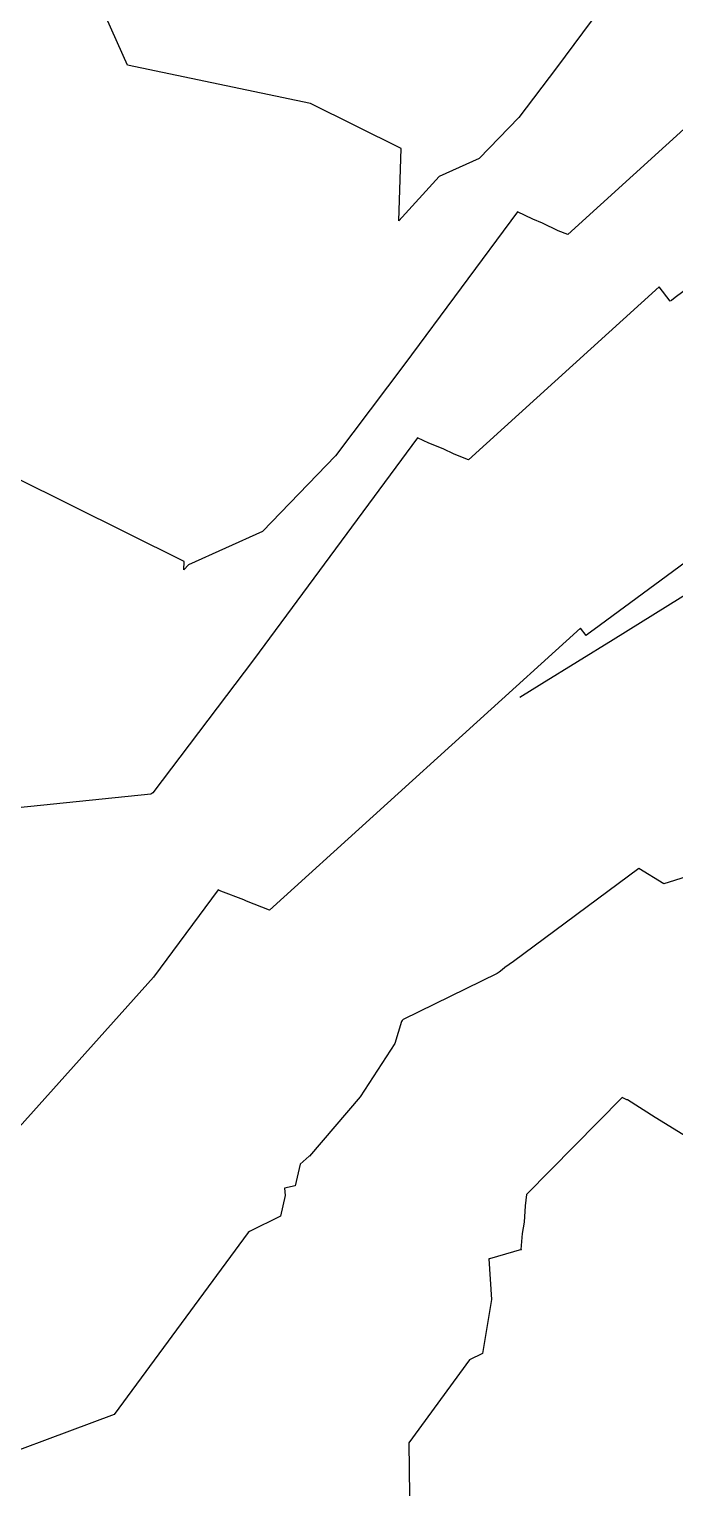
# Model space of a CAD drawing. Header units: metres. Extents: x 729358 to 732680, y 1423022 to 1426117.
# Drawn here: x 730680.8 to 730704.1, y 1425750 to 1425802.7 of the extents above; entities that cross this region are included whole.
import ezdxf

# ---------------------------------------------------------------- set-up
doc = ezdxf.new("R2010")
doc.units = ezdxf.units.M
doc.header["$MEASUREMENT"] = 0
for name, color, linetype in [('HR36 IE-Exi_Xref$0$CONTOUR', 8, 'Continuous'), ('HR36 IE-Exi_Xref$0$CONTOURINDEX', 10, 'Continuous'), ('INDEX-CON', 252, 'Continuous')]:
    doc.layers.add(name, color=color, linetype=linetype)

# ---------------------------------------------------------------- blocks, each defined once
blk = doc.blocks.new('ct 50 rai')
at = {"layer": 'INDEX-CON'}
blk.add_lwpolyline([(-297.195, 3.478), (-300.157, 1.638), (-302.724, 0.046), (-303.528, -0.451)], dxfattribs=at)

msp = doc.modelspace()

# ---------------------------------------------------------------- linework, layer by layer
at = {"layer": 'HR36 IE-Exi_Xref$0$CONTOUR', "flags": 128}
for points, elevation in [([(730719.753, 1425797.015), (730718.654, 1425797.849), (730718.331, 1425798.094), (730718.252, 1425798.065), (730712.877, 1425796.446), (730706.961, 1425800.071), (730705.563, 1425799.036), (730705.469, 1425798.967), (730705.436, 1425798.943), (730704.949, 1425799.603), (730700.229, 1425795.319), (730699.879, 1425795.455), (730699.317, 1425795.73), (730698.967, 1425795.866), (730698.405, 1425796.141), (730694.348, 1425790.645), (730691.841, 1425787.322), (730689.199, 1425784.58), (730686.527, 1425783.381), (730686.362, 1425783.198), (730686.37, 1425783.495), (730680.245, 1425786.549)], 74.5), ([(730717.04, 1425791.842), (730716.126, 1425792.536), (730715.625, 1425792.917), (730715.503, 1425792.872), (730711.04, 1425791.528), (730706.128, 1425794.537), (730704.102, 1425793.039), (730703.966, 1425792.938), (730703.919, 1425792.903), (730703.529, 1425793.432), (730696.639, 1425787.178), (730696.129, 1425787.377), (730695.722, 1425787.576), (730695.211, 1425787.775), (730694.805, 1425787.974), (730688.882, 1425779.952), (730685.248, 1425775.135), (730685.175, 1425775.095), (730679.902, 1425774.548)], 75), ([(730704.504, 1425772.1), (730703.691, 1425771.855), (730702.796, 1425772.403), (730698.262, 1425769.048), (730697.957, 1425768.823), (730697.852, 1425768.745), (730697.851, 1425768.747), (730697.752, 1425768.657), (730697.672, 1425768.612), (730694.282, 1425766.952), (730694.244, 1425766.919), (730694.221, 1425766.875), (730693.986, 1425766.082), (730692.727, 1425764.155), (730690.899, 1425762.009), (730690.894, 1425762.005), (730690.558, 1425761.717), (730690.386, 1425760.938), (730690.003, 1425760.853), (730690.026, 1425760.593), (730689.848, 1425759.847), (730688.739, 1425759.293), (730688.69, 1425759.257), (730683.848, 1425752.673), (730678.093, 1425750.535)], 77)]:
    msp.add_lwpolyline(points, dxfattribs=dict(at, elevation=elevation))
at = {"layer": 'HR36 IE-Exi_Xref$0$CONTOURINDEX', "flags": 128}
for points, elevation in [([(730702.006, 1425804.308), (730699.814, 1425801.338), (730698.459, 1425799.542), (730697.032, 1425798.061), (730695.588, 1425797.413), (730694.129, 1425795.807), (730694.206, 1425798.421), (730690.938, 1425800.051), (730684.325, 1425801.432), (730681.604, 1425807.534)], 74), ([(730711.615, 1425781.498), (730711.071, 1425781.911), (730710.213, 1425782.562), (730710.003, 1425782.486), (730707.366, 1425781.691), (730704.462, 1425783.47), (730701.182, 1425781.043), (730700.962, 1425780.881), (730700.886, 1425780.824), (730700.69, 1425781.089), (730689.461, 1425770.898), (730688.629, 1425771.221), (730688.532, 1425771.269), (730687.7, 1425771.593), (730687.603, 1425771.64), (730685.266, 1425768.475), (730679.168, 1425761.672), (730673.243, 1425752.473), (730668.897, 1425746.994), (730665.077, 1425742.178), (730657.924, 1425732.664), (730654.264, 1425732.486), (730643.015, 1425736.072)], 76), ([(730711.563, 1425758.367), (730703.383, 1425763.413), (730702.379, 1425764.052), (730702.374, 1425764.052), (730702.357, 1425764.051), (730702.19, 1425764.133), (730698.741, 1425760.627), (730698.691, 1425760.211), (730698.646, 1425759.631), (730698.575, 1425759.219), (730698.53, 1425758.636), (730698.551, 1425758.635), (730697.401, 1425758.305), (730697.397, 1425758.305), (730697.381, 1425758.304), (730697.469, 1425756.826), (730697.146, 1425754.883), (730696.681, 1425754.651), (730694.49, 1425751.649), (730694.639, 1425739.327)], 78)]:
    msp.add_lwpolyline(points, dxfattribs=dict(at, elevation=elevation))

# ---------------------------------------------------------------- block references
msp.add_blockref('ct 50 rai', (731002.018, 1425779.034, 78))

doc.saveas('drawing.dxf')
